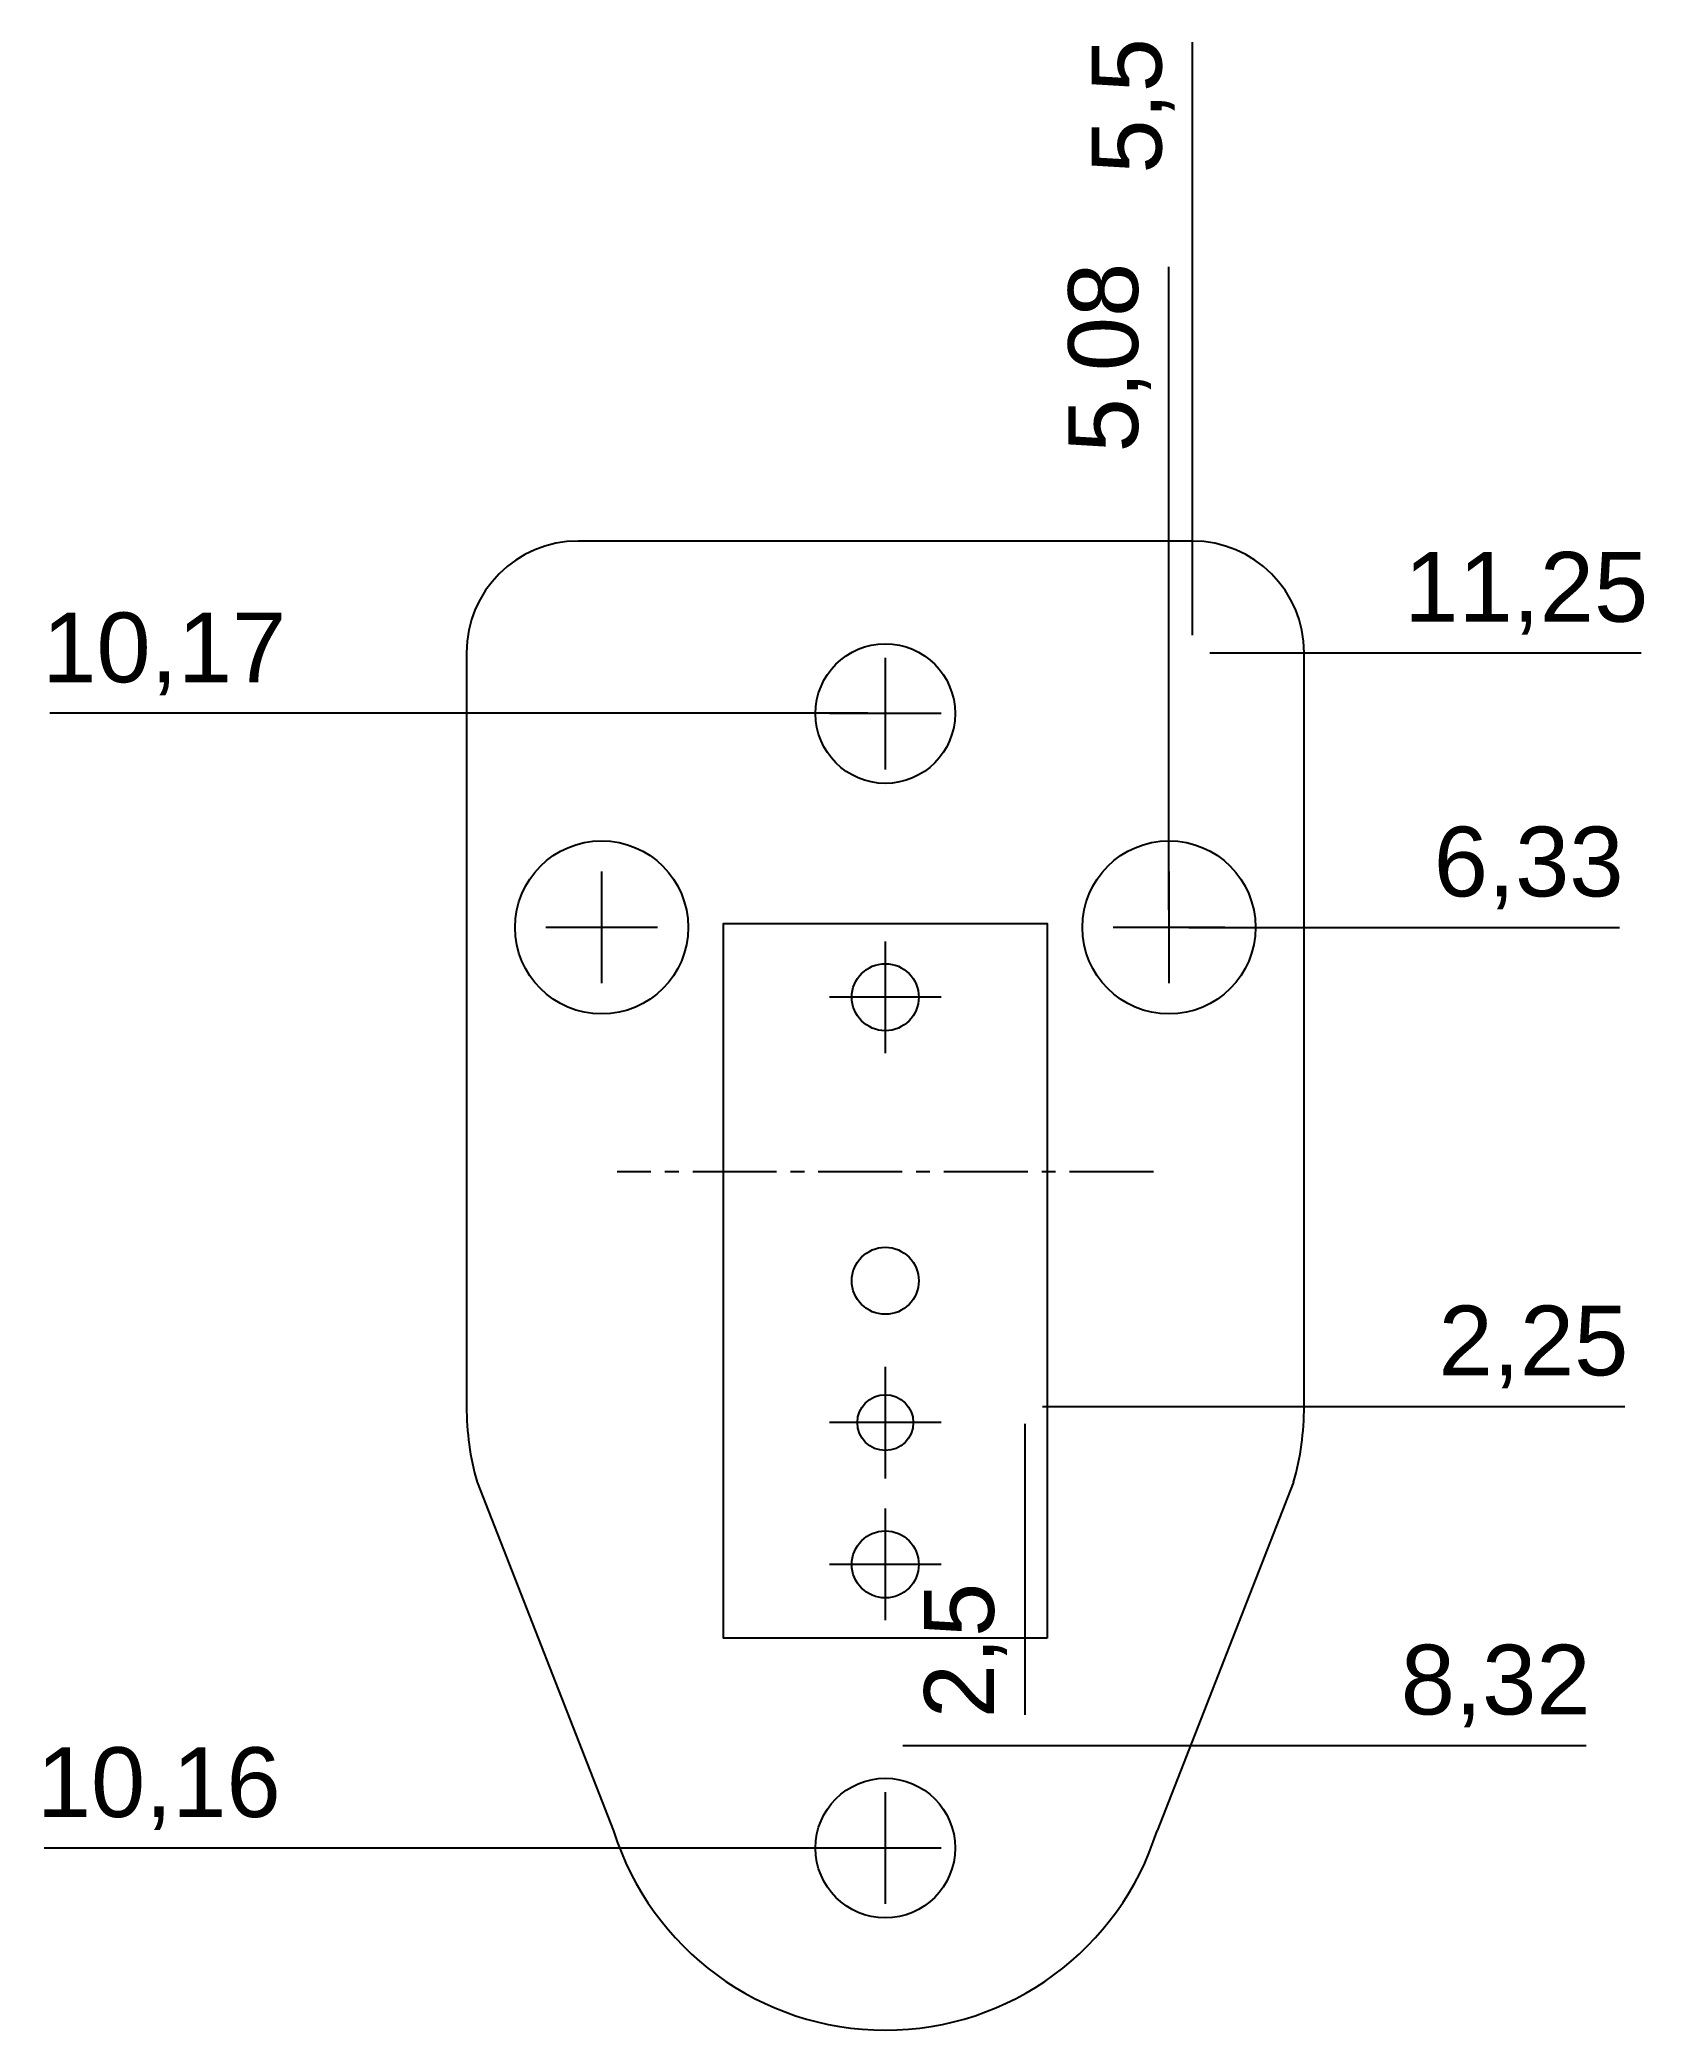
# Model space of a CAD drawing. Header units: millimetres. Extents: x -15.1 to 13.6, y -13.4 to 22.2.
import ezdxf

# ---------------------------------------------------------------- set-up
doc = ezdxf.new("R2010")
doc.units = ezdxf.units.MM
doc.linetypes.add('CENTER2', pattern=[1.125, 0.75, -0.125, 0.125, -0.125])
for name, color, linetype in [('S-L-BLUE', 150, 'Continuous'), ('S-O-GRAY', 8, 'Continuous'), ('S-Z-TEMP', 31, 'Continuous')]:
    doc.layers.add(name, color=color, linetype=linetype)
doc.styles.get("Standard").update_dxf_attribs({"font": 'arial.ttf'})
doc.dimstyles.new('Annotative', dxfattribs={"dimscale": 0, "dimtxt": 2.5, "dimasz": 2.5, "dimexe": 1.25, "dimexo": 0.625, "dimtad": 1, "dimtxsty": 'Standard', "dimcen": 2.5, "dimadec": 0, "dimazin": 0, "dimtfac": 1, "dimtmove": 0, "dimatfit": 3, "dimfxl": 1, "dimarcsym": 0})

# ---------------------------------------------------------------- blocks, each defined once
blk = doc.blocks.new('*D43')
at = {"layer": 'S-Z-TEMP', "color": 0, "lineweight": -2, "transparency": 16777216}
blk.add_line((5.812, 11.25), (13.533, 11.25), dxfattribs=at)
at = {"layer": 'S-Z-TEMP', "color": 0, "transparency": 16777216, "insert": (11.478, 12.314), "char_height": 1.25, "attachment_point": 5}
blk.add_mtext('11,25', dxfattribs=at)
blk = doc.blocks.new('*D44')
at = {"layer": 'S-Z-TEMP', "color": 0, "lineweight": -2, "transparency": 16777216}
blk.add_line((2.812, -2.249), (13.246, -2.249), dxfattribs=at)
at = {"layer": 'S-Z-TEMP', "color": 0, "transparency": 16777216, "insert": (11.607, -1.185), "char_height": 1.25, "attachment_point": 5}
blk.add_mtext('2,25', dxfattribs=at)
blk = doc.blocks.new('*D45')
at = {"layer": 'S-Z-TEMP', "color": 0, "lineweight": -2, "transparency": 16777216}
blk.add_line((2.5, -2.561), (2.5, -7.776), dxfattribs=at)
at = {"layer": 'S-Z-TEMP', "color": 0, "transparency": 16777216, "insert": (1.436, -6.622), "char_height": 1.25, "attachment_point": 5, "rotation": 90}
blk.add_mtext('2,5', dxfattribs=at)
blk = doc.blocks.new('*D46')
at = {"layer": 'S-Z-TEMP', "color": 0, "lineweight": -2, "transparency": 16777216}
blk.add_line((0.312, -8.322), (12.548, -8.322), dxfattribs=at)
at = {"layer": 'S-Z-TEMP', "color": 0, "transparency": 16777216, "insert": (10.93, -7.259), "char_height": 1.25, "attachment_point": 5}
blk.add_mtext('8,32', dxfattribs=at)
blk = doc.blocks.new('*D47')
at = {"layer": 'S-Z-TEMP', "color": 0, "lineweight": -2, "transparency": 16777216}
blk.add_line((5.433, 6.33), (13.148, 6.33), dxfattribs=at)
at = {"layer": 'S-Z-TEMP', "color": 0, "transparency": 16777216, "insert": (11.521, 7.394), "char_height": 1.25, "attachment_point": 5}
blk.add_mtext('6,33', dxfattribs=at)
blk = doc.blocks.new('*D48')
at = {"layer": 'S-Z-TEMP', "color": 0, "lineweight": -2, "transparency": 16777216}
blk.add_line((5.08, 6.643), (5.08, 18.16), dxfattribs=at)
at = {"layer": 'S-Z-TEMP', "color": 0, "transparency": 16777216, "insert": (4.016, 16.536), "char_height": 1.25, "attachment_point": 5, "rotation": 90}
blk.add_mtext('5,08', dxfattribs=at)
blk = doc.blocks.new('*D49')
at = {"layer": 'S-Z-TEMP', "color": 0, "lineweight": -2, "transparency": 16777216}
blk.add_line((-0.312, 10.165), (-14.964, 10.165), dxfattribs=at)
at = {"layer": 'S-Z-TEMP', "color": 0, "transparency": 16777216, "insert": (-12.914, 11.229), "char_height": 1.25, "attachment_point": 5}
blk.add_mtext('10,17', dxfattribs=at)
blk = doc.blocks.new('*D50')
at = {"layer": 'S-Z-TEMP', "color": 0, "lineweight": -2, "transparency": 16777216}
blk.add_line((-0.312, -10.16), (-15.062, -10.16), dxfattribs=at)
at = {"layer": 'S-Z-TEMP', "color": 0, "transparency": 16777216, "insert": (-13.012, -9.096), "char_height": 1.25, "attachment_point": 5}
blk.add_mtext('10,16', dxfattribs=at)
blk = doc.blocks.new('*D51')
at = {"layer": 'S-Z-TEMP', "color": 0, "lineweight": -2, "transparency": 16777216}
blk.add_line((5.5, 11.563), (5.5, 22.187), dxfattribs=at)
at = {"layer": 'S-Z-TEMP', "color": 0, "transparency": 16777216, "insert": (4.439, 21.045), "char_height": 1.25, "attachment_point": 5, "rotation": 90}
blk.add_mtext('5,5', dxfattribs=at)

msp = doc.modelspace()

# ---------------------------------------------------------------- linework, layer by layer
at = {"layer": 'S-L-BLUE'}
for p, q in [((5.5, 13.25, 1.6), (-5.5, 13.25, 1.6)), ((-7.5, 11.25, 1.6), (-7.5, -2.249)), ((7.5, -2.249), (7.5, 11.25)), ((-7.312, -3.606), (-4.866, -9.85)), ((7.312, -3.606), (4.866, -9.85))]:
    msp.add_line(p, q, dxfattribs=at)
for centre, radius in [((0, 10.16, -0.97), 1.25), ((-5.08, 6.33, 0.945), 1.55), ((5.08, 6.33, 1.6), 1.55), ((0, 5.08), 0.6), ((0, 0, 1.6), 0.6), ((0, -2.54, 1.6), 0.5), ((0, -5.08, 0.8), 0.6), ((0, -10.16, -0.97), 1.25)]:
    msp.add_circle(centre, radius, dxfattribs=at)
for centre, radius, start, end in [((-5.5, 11.25, 1.6), 2, 90, 180), ((5.5, 11.25, 1.6), 2, 0, 90), ((-2.5, -2.249), 5, 180, 195.755), ((2.5, -2.249), 5, 344.245, 0), ((0, -8.322), 5.1, 197.4351, 342.5649)]:
    msp.add_arc(centre, radius, start, end, dxfattribs=at)
at = {"layer": 'S-O-GRAY'}
for p, q in [((0, 11.16, -0.97), (0, 9.16, -0.97)), ((1, 10.16, -0.97), (-1, 10.16, -0.97)), ((-5.08, 7.33, 0.945), (-5.08, 5.33, 0.945)), ((5.08, 7.33, 1.6), (5.08, 5.33, 1.6)), ((-4.08, 6.33, 0.945), (-6.08, 6.33, 0.945)), ((0, 6.08), (0, 4.08)), ((6.08, 6.33, 1.6), (4.08, 6.33, 1.6)), ((1, 5.08), (-1, 5.08)), ((0, -1.54, 1.6), (0, -3.54, 1.6)), ((1, -2.54, 1.6), (-1, -2.54, 1.6)), ((0, -4.08, 0.8), (0, -6.08, 0.8)), ((1, -5.08, 0.8), (-1, -5.08, 0.8)), ((0, -9.16, -0.97), (0, -11.16, -0.97)), ((1, -10.16, -0.97), (-1, -10.16, -0.97))]:
    msp.add_line(p, q, dxfattribs=at)
at = {"layer": 'S-O-GRAY', "linetype": 'CENTER2', "ltscale": 2}
msp.add_line((4.8, 1.95), (-4.8, 1.95), dxfattribs=at)
at = {"layer": 'S-O-GRAY', "elevation": 1.6}
msp.add_lwpolyline([(2.9, -6.4), (-2.9, -6.4), (-2.9, 6.4), (2.9, 6.4)], close=True, dxfattribs=at)

# ---------------------------------------------------------------- dimensions: what is measured, and where the dimension line sits
at = {"layer": 'S-Z-TEMP'}
for feature_location, offset, dtype, picture, middle in [((5.5, 11.25, 1.6), (0, 8.339), 1, '*D51', (4.439, 21.045)), ((5.08, 6.33, 1.6), (0, 8.268), 1, '*D48', (4.016, 16.536)), ((5.5, 11.25), (3.611, 0), 0, '*D43', (11.478, 12.314)), ((0, 10.1652, 2.4882), (-10.5515, 0), 0, '*D49', (-12.9143, 11.2289)), ((5.12, 6.33, 0.945), (4.461, 0), 0, '*D47', (11.521, 7.394)), ((0, -10.16, -0.97), (-10.65, 0), 0, '*D50', (-13.012, -9.096)), ((2.5, -2.249), (7.156, 0), 0, '*D44', (11.607, -1.185)), ((2.5, -2.249), (0, -2.908), 1, '*D45', (1.436, -6.622)), ((0, -8.322), (8.999, 0), 0, '*D46', (10.93, -7.259))]:
    dim = msp.add_ordinate_dim(feature_location=feature_location, offset=offset, dtype=dtype, origin=(0, 0), dimstyle='Annotative', dxfattribs=at)
    dim.commit()
    dim.dimension.update_dxf_attribs({"geometry": picture, "text_midpoint": middle})

doc.saveas('drawing.dxf')
